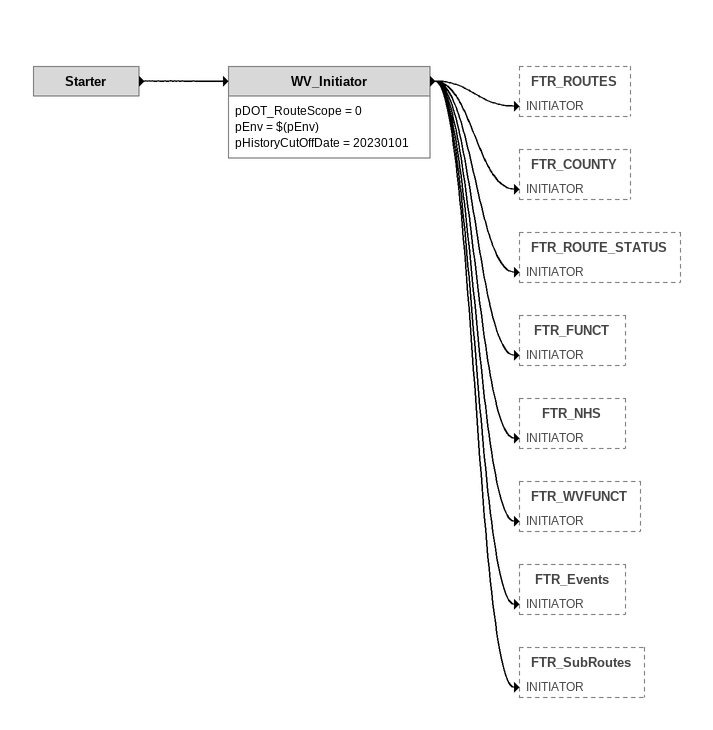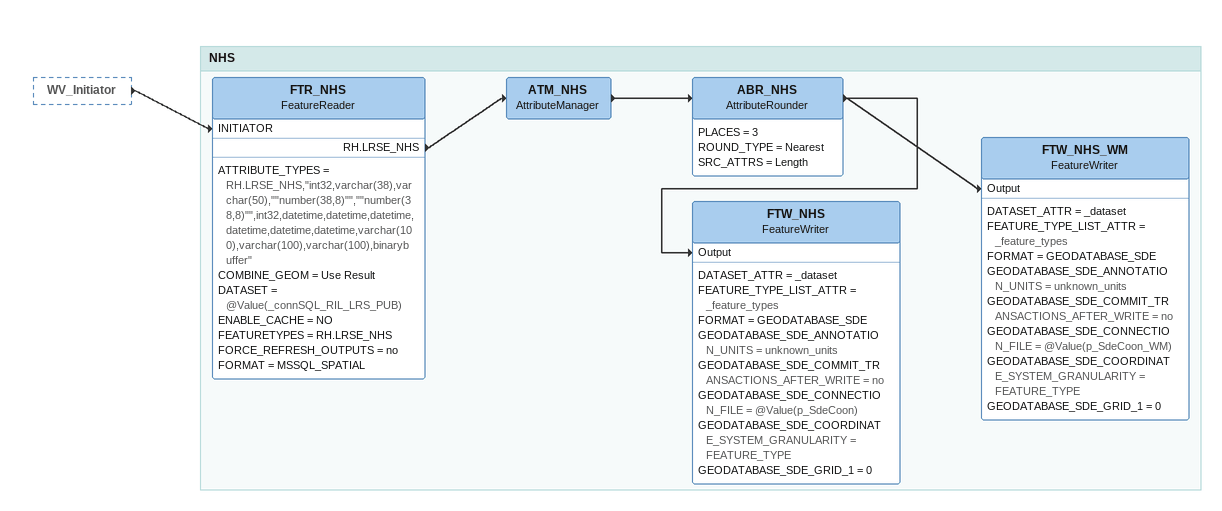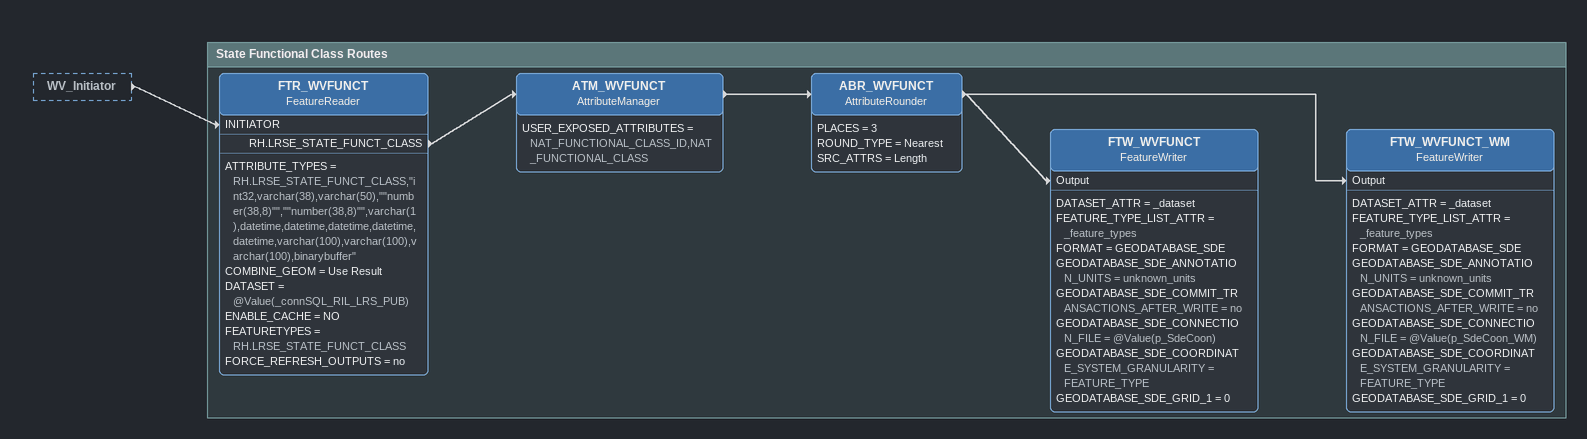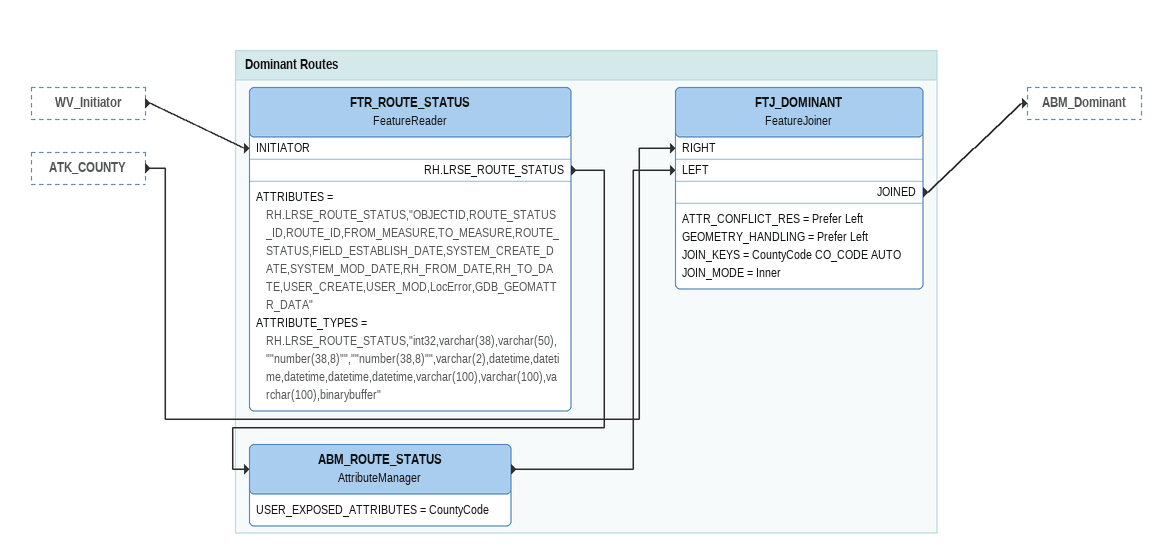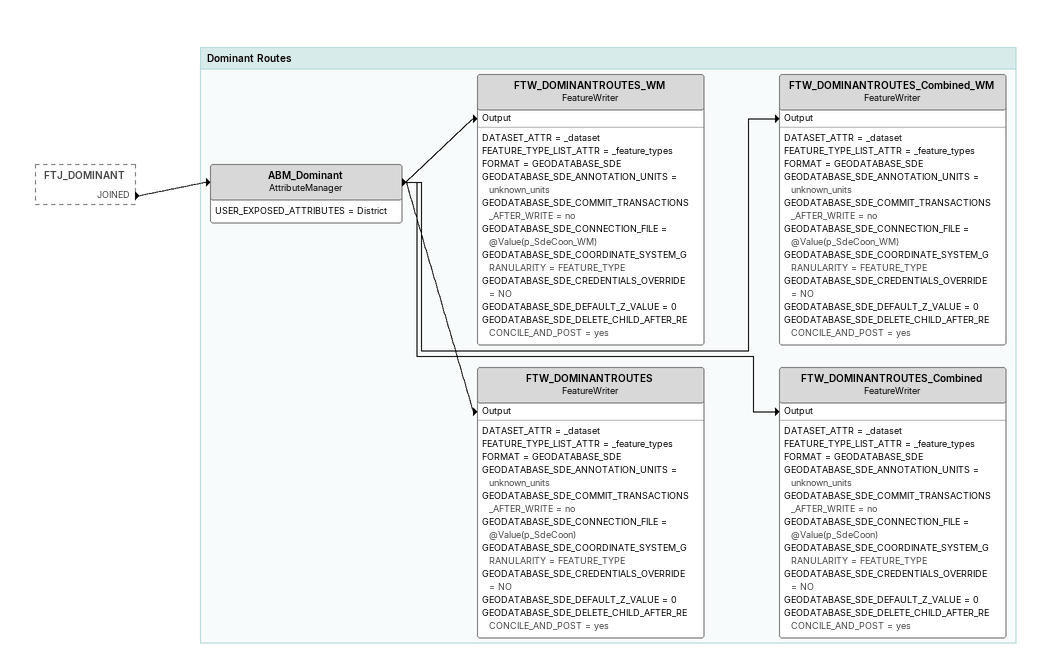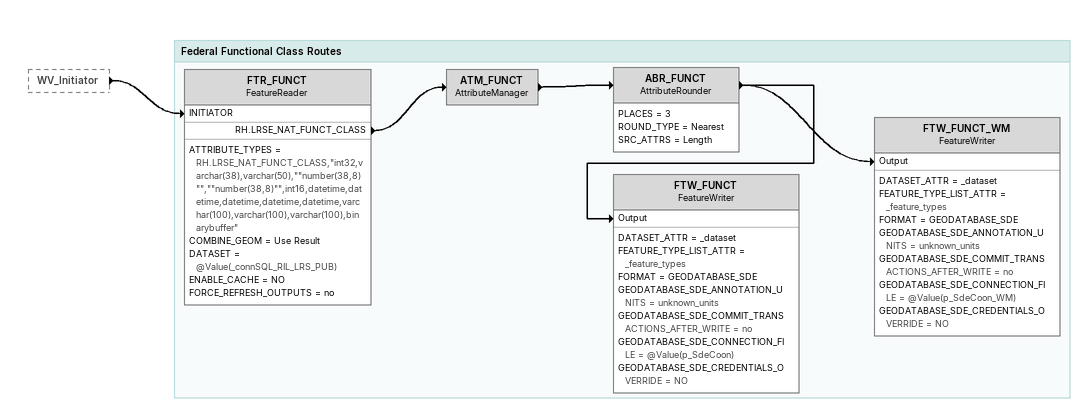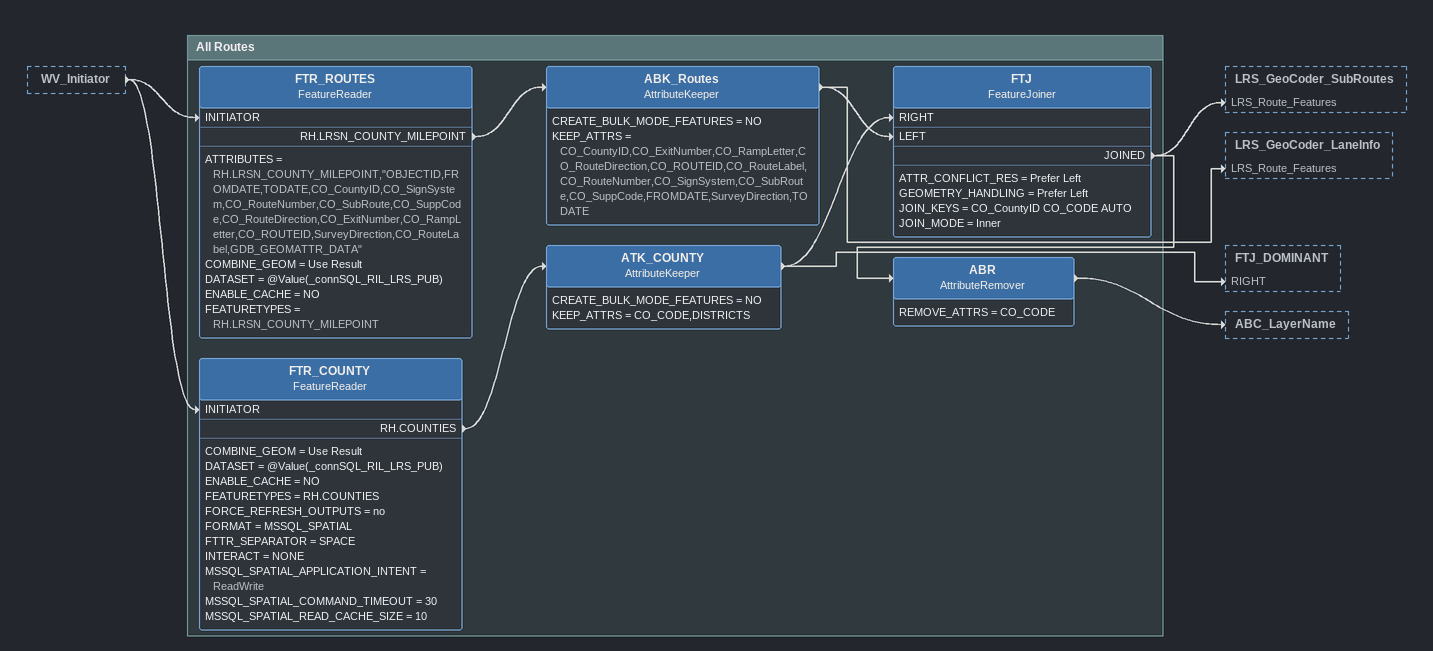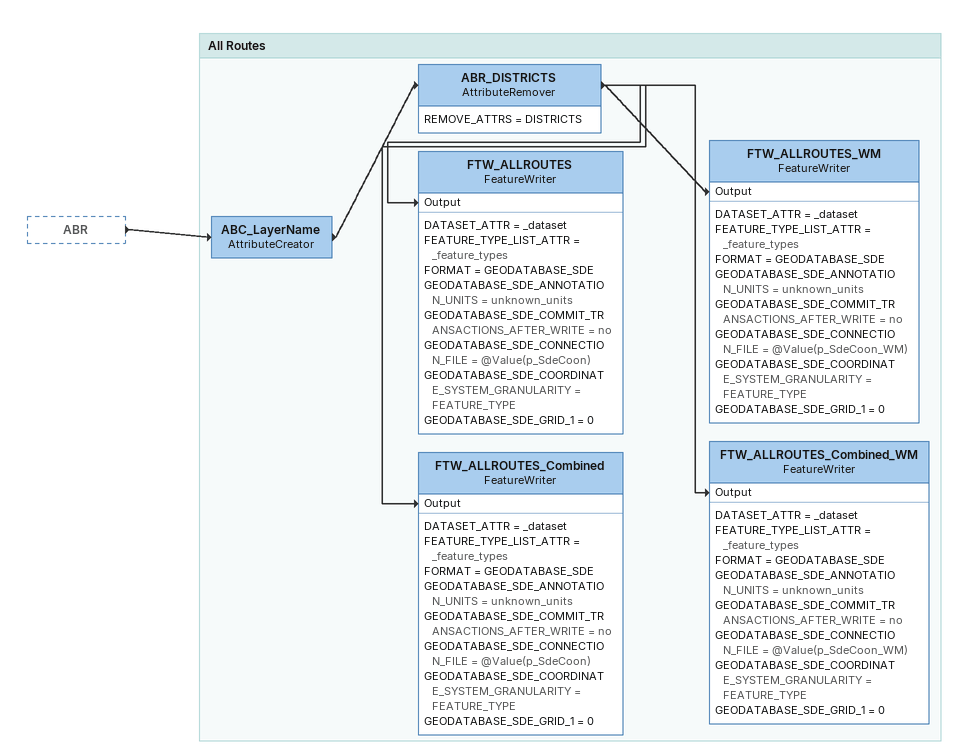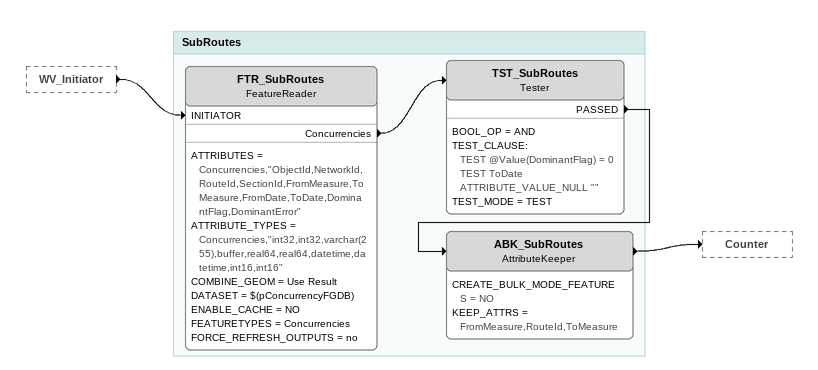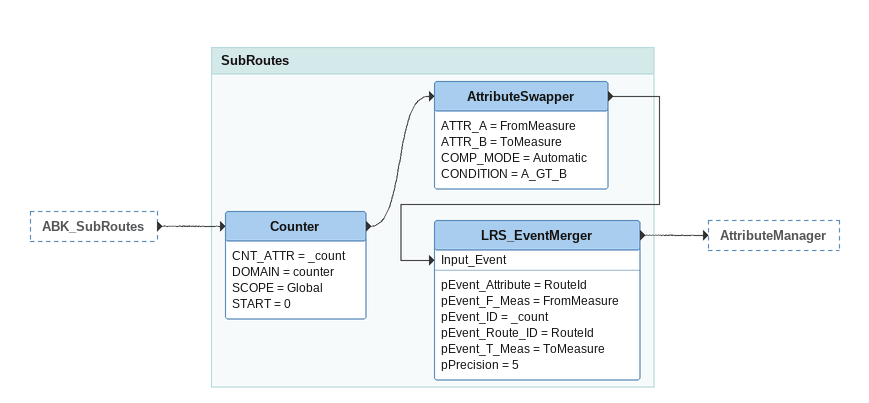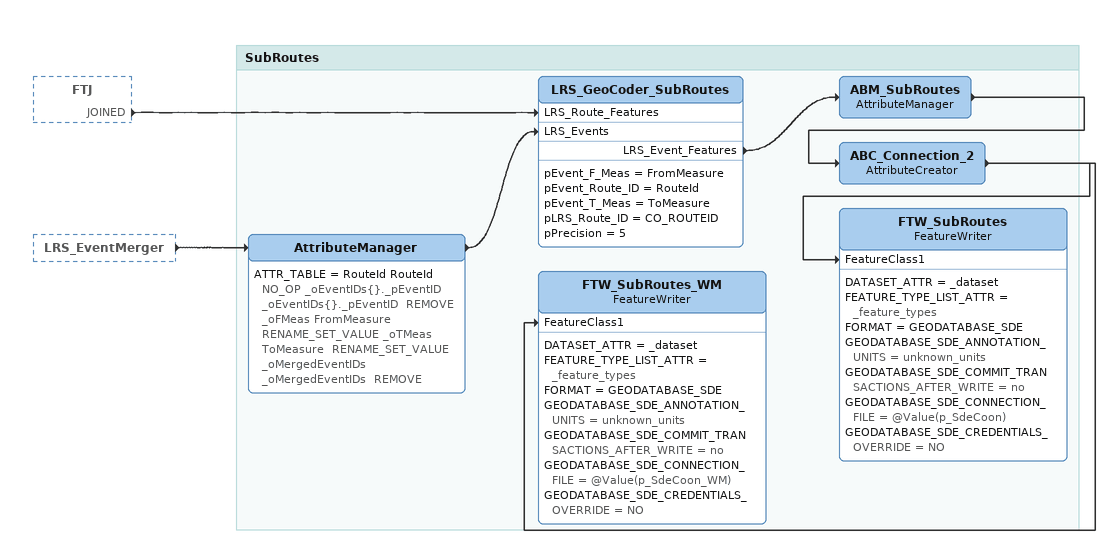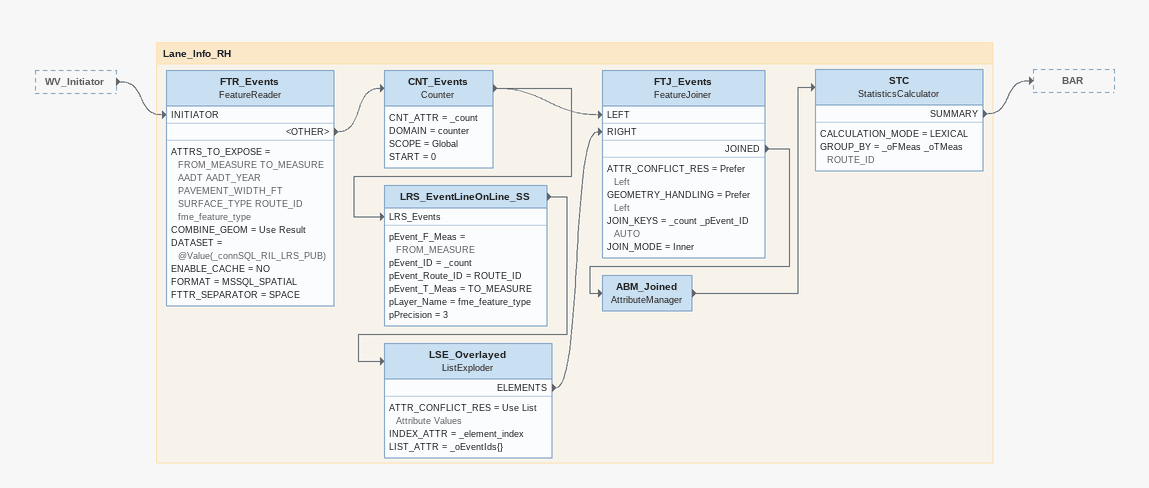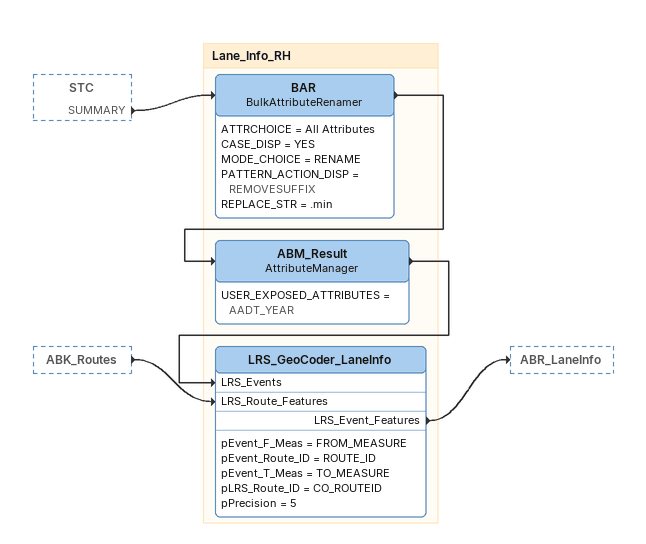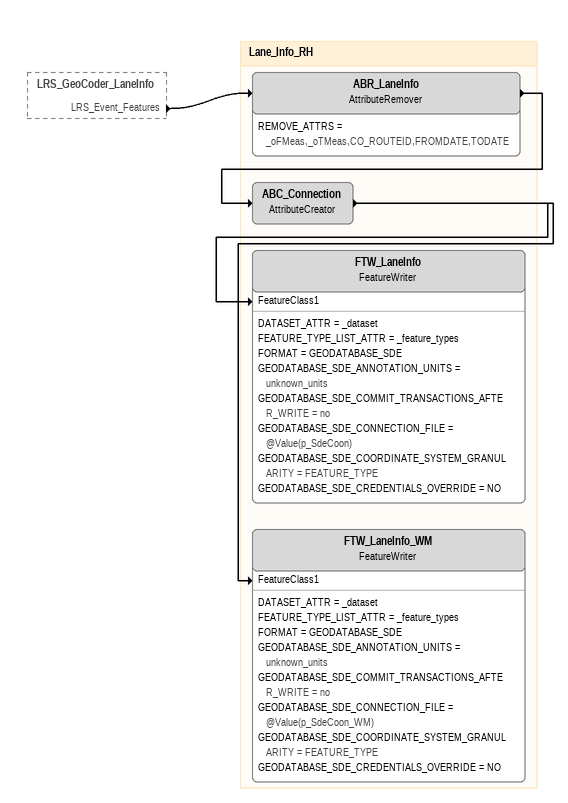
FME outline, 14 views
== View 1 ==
Starter
    -> WV_Initiator
WV_Initiator
    pDOT_RouteScope = 0
    pEnv = $(pEnv)
    pHistoryCutOffDate = 20230101
    -> FTR_ROUTES [INITIATOR]
    -> FTR_COUNTY [INITIATOR]
    -> FTR_ROUTE_STATUS [INITIATOR]
    -> FTR_FUNCT [INITIATOR]
    -> FTR_NHS [INITIATOR]
    -> FTR_WVFUNCT [INITIATOR]
    -> FTR_Events [INITIATOR]
    -> FTR_SubRoutes [INITIATOR]

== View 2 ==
WV_Initiator [outside]
    -> FTR_NHS [INITIATOR]

Bookmark: NHS
FTR_NHS: FeatureReader
    ATTRIBUTE_TYPES = RH.LRSE_NHS,"int32,varchar(38),varchar(50),""number(38,8)"",""number(38,8)"",int32,datetime,datetime,datetime,datetime,datetime,datetime,varchar(100),varchar(100),varchar(100),binarybuffer"
    COMBINE_GEOM = Use Result
    DATASET = @Value(_connSQL_RIL_LRS_PUB)
    ENABLE_CACHE = NO
    FEATURETYPES = RH.LRSE_NHS
    FORCE_REFRESH_OUTPUTS = no
    FORMAT = MSSQL_SPATIAL
    RH.LRSE_NHS -> ATM_NHS
ATM_NHS: AttributeManager
    -> ABR_NHS
ABR_NHS: AttributeRounder
    PLACES = 3
    ROUND_TYPE = Nearest
    SRC_ATTRS = Length
    -> FTW_NHS [Output]
    -> FTW_NHS_WM [Output]
FTW_NHS: FeatureWriter
    DATASET_ATTR = _dataset
    FEATURE_TYPE_LIST_ATTR = _feature_types
    FORMAT = GEODATABASE_SDE
    GEODATABASE_SDE_ANNOTATION_UNITS = unknown_units
    GEODATABASE_SDE_COMMIT_TRANSACTIONS_AFTER_WRITE = no
    GEODATABASE_SDE_CONNECTION_FILE = @Value(p_SdeCoon)
    GEODATABASE_SDE_COORDINATE_SYSTEM_GRANULARITY = FEATURE_TYPE
    GEODATABASE_SDE_GRID_1 = 0
FTW_NHS_WM: FeatureWriter
    DATASET_ATTR = _dataset
    FEATURE_TYPE_LIST_ATTR = _feature_types
    FORMAT = GEODATABASE_SDE
    GEODATABASE_SDE_ANNOTATION_UNITS = unknown_units
    GEODATABASE_SDE_COMMIT_TRANSACTIONS_AFTER_WRITE = no
    GEODATABASE_SDE_CONNECTION_FILE = @Value(p_SdeCoon_WM)
    GEODATABASE_SDE_COORDINATE_SYSTEM_GRANULARITY = FEATURE_TYPE
    GEODATABASE_SDE_GRID_1 = 0

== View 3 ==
WV_Initiator [outside]
    -> FTR_WVFUNCT [INITIATOR]

Bookmark: State Functional Class Routes
FTR_WVFUNCT: FeatureReader
    ATTRIBUTE_TYPES = RH.LRSE_STATE_FUNCT_CLASS,"int32,varchar(38),varchar(50),""number(38,8)"",""number(38,8)"",varchar(1),datetime,datetime,datetime,datetime,datetime,varchar(100),varchar(100),varchar(100),binarybuffer"
    COMBINE_GEOM = Use Result
    DATASET = @Value(_connSQL_RIL_LRS_PUB)
    ENABLE_CACHE = NO
    FEATURETYPES = RH.LRSE_STATE_FUNCT_CLASS
    FORCE_REFRESH_OUTPUTS = no
    RH.LRSE_STATE_FUNCT_CLASS -> ATM_WVFUNCT
ATM_WVFUNCT: AttributeManager
    USER_EXPOSED_ATTRIBUTES = NAT_FUNCTIONAL_CLASS_ID,NAT_FUNCTIONAL_CLASS
    -> ABR_WVFUNCT
ABR_WVFUNCT: AttributeRounder
    PLACES = 3
    ROUND_TYPE = Nearest
    SRC_ATTRS = Length
    -> FTW_WVFUNCT [Output]
    -> FTW_WVFUNCT_WM [Output]
FTW_WVFUNCT: FeatureWriter
    DATASET_ATTR = _dataset
    FEATURE_TYPE_LIST_ATTR = _feature_types
    FORMAT = GEODATABASE_SDE
    GEODATABASE_SDE_ANNOTATION_UNITS = unknown_units
    GEODATABASE_SDE_COMMIT_TRANSACTIONS_AFTER_WRITE = no
    GEODATABASE_SDE_CONNECTION_FILE = @Value(p_SdeCoon)
    GEODATABASE_SDE_COORDINATE_SYSTEM_GRANULARITY = FEATURE_TYPE
    GEODATABASE_SDE_GRID_1 = 0
FTW_WVFUNCT_WM: FeatureWriter
    DATASET_ATTR = _dataset
    FEATURE_TYPE_LIST_ATTR = _feature_types
    FORMAT = GEODATABASE_SDE
    GEODATABASE_SDE_ANNOTATION_UNITS = unknown_units
    GEODATABASE_SDE_COMMIT_TRANSACTIONS_AFTER_WRITE = no
    GEODATABASE_SDE_CONNECTION_FILE = @Value(p_SdeCoon_WM)
    GEODATABASE_SDE_COORDINATE_SYSTEM_GRANULARITY = FEATURE_TYPE
    GEODATABASE_SDE_GRID_1 = 0

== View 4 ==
WV_Initiator [outside]
    -> FTR_ROUTE_STATUS [INITIATOR]
ATK_COUNTY [outside]
    -> FTJ_DOMINANT [RIGHT]

Bookmark: Dominant Routes
FTR_ROUTE_STATUS: FeatureReader
    ATTRIBUTES = RH.LRSE_ROUTE_STATUS,"OBJECTID,ROUTE_STATUS_ID,ROUTE_ID,FROM_MEASURE,TO_MEASURE,ROUTE_STATUS,FIELD_ESTABLISH_DATE,SYSTEM_CREATE_DATE,SYSTEM_MOD_DATE,RH_FROM_DATE,RH_TO_DATE,USER_CREATE,USER_MOD,LocError,GDB_GEOMATTR_DATA"
    ATTRIBUTE_TYPES = RH.LRSE_ROUTE_STATUS,"int32,varchar(38),varchar(50),""number(38,8)"",""number(38,8)"",varchar(2),datetime,datetime,datetime,datetime,datetime,varchar(100),varchar(100),varchar(100),binarybuffer"
    RH.LRSE_ROUTE_STATUS -> ABM_ROUTE_STATUS
ABM_ROUTE_STATUS: AttributeManager
    USER_EXPOSED_ATTRIBUTES = CountyCode
    -> FTJ_DOMINANT [LEFT]
FTJ_DOMINANT: FeatureJoiner
    ATTR_CONFLICT_RES = Prefer Left
    GEOMETRY_HANDLING = Prefer Left
    JOIN_KEYS = CountyCode CO_CODE AUTO
    JOIN_MODE = Inner
    JOINED -> ABM_Dominant

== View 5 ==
FTJ_DOMINANT [outside]
    JOINED -> ABM_Dominant

Bookmark: Dominant Routes
ABM_Dominant: AttributeManager
    USER_EXPOSED_ATTRIBUTES = District
    -> FTW_DOMINANTROUTES [Output]
    -> FTW_DOMINANTROUTES_Combined [Output]
    -> FTW_DOMINANTROUTES_WM [Output]
    -> FTW_DOMINANTROUTES_Combined_WM [Output]
FTW_DOMINANTROUTES_WM: FeatureWriter
    DATASET_ATTR = _dataset
    FEATURE_TYPE_LIST_ATTR = _feature_types
    FORMAT = GEODATABASE_SDE
    GEODATABASE_SDE_ANNOTATION_UNITS = unknown_units
    GEODATABASE_SDE_COMMIT_TRANSACTIONS_AFTER_WRITE = no
    GEODATABASE_SDE_CONNECTION_FILE = @Value(p_SdeCoon_WM)
    GEODATABASE_SDE_COORDINATE_SYSTEM_GRANULARITY = FEATURE_TYPE
    GEODATABASE_SDE_CREDENTIALS_OVERRIDE = NO
    GEODATABASE_SDE_DEFAULT_Z_VALUE = 0
    GEODATABASE_SDE_DELETE_CHILD_AFTER_RECONCILE_AND_POST = yes
FTW_DOMINANTROUTES_Combined_WM: FeatureWriter
    DATASET_ATTR = _dataset
    FEATURE_TYPE_LIST_ATTR = _feature_types
    FORMAT = GEODATABASE_SDE
    GEODATABASE_SDE_ANNOTATION_UNITS = unknown_units
    GEODATABASE_SDE_COMMIT_TRANSACTIONS_AFTER_WRITE = no
    GEODATABASE_SDE_CONNECTION_FILE = @Value(p_SdeCoon_WM)
    GEODATABASE_SDE_COORDINATE_SYSTEM_GRANULARITY = FEATURE_TYPE
    GEODATABASE_SDE_CREDENTIALS_OVERRIDE = NO
    GEODATABASE_SDE_DEFAULT_Z_VALUE = 0
    GEODATABASE_SDE_DELETE_CHILD_AFTER_RECONCILE_AND_POST = yes
FTW_DOMINANTROUTES: FeatureWriter
    DATASET_ATTR = _dataset
    FEATURE_TYPE_LIST_ATTR = _feature_types
    FORMAT = GEODATABASE_SDE
    GEODATABASE_SDE_ANNOTATION_UNITS = unknown_units
    GEODATABASE_SDE_COMMIT_TRANSACTIONS_AFTER_WRITE = no
    GEODATABASE_SDE_CONNECTION_FILE = @Value(p_SdeCoon)
    GEODATABASE_SDE_COORDINATE_SYSTEM_GRANULARITY = FEATURE_TYPE
    GEODATABASE_SDE_CREDENTIALS_OVERRIDE = NO
    GEODATABASE_SDE_DEFAULT_Z_VALUE = 0
    GEODATABASE_SDE_DELETE_CHILD_AFTER_RECONCILE_AND_POST = yes
FTW_DOMINANTROUTES_Combined: FeatureWriter
    DATASET_ATTR = _dataset
    FEATURE_TYPE_LIST_ATTR = _feature_types
    FORMAT = GEODATABASE_SDE
    GEODATABASE_SDE_ANNOTATION_UNITS = unknown_units
    GEODATABASE_SDE_COMMIT_TRANSACTIONS_AFTER_WRITE = no
    GEODATABASE_SDE_CONNECTION_FILE = @Value(p_SdeCoon)
    GEODATABASE_SDE_COORDINATE_SYSTEM_GRANULARITY = FEATURE_TYPE
    GEODATABASE_SDE_CREDENTIALS_OVERRIDE = NO
    GEODATABASE_SDE_DEFAULT_Z_VALUE = 0
    GEODATABASE_SDE_DELETE_CHILD_AFTER_RECONCILE_AND_POST = yes

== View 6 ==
WV_Initiator [outside]
    -> FTR_FUNCT [INITIATOR]

Bookmark: Federal Functional Class Routes
FTR_FUNCT: FeatureReader
    ATTRIBUTE_TYPES = RH.LRSE_NAT_FUNCT_CLASS,"int32,varchar(38),varchar(50),""number(38,8)"",""number(38,8)"",int16,datetime,datetime,datetime,datetime,datetime,varchar(100),varchar(100),varchar(100),binarybuffer"
    COMBINE_GEOM = Use Result
    DATASET = @Value(_connSQL_RIL_LRS_PUB)
    ENABLE_CACHE = NO
    FORCE_REFRESH_OUTPUTS = no
    RH.LRSE_NAT_FUNCT_CLASS -> ATM_FUNCT
ATM_FUNCT: AttributeManager
    -> ABR_FUNCT
ABR_FUNCT: AttributeRounder
    PLACES = 3
    ROUND_TYPE = Nearest
    SRC_ATTRS = Length
    -> FTW_FUNCT [Output]
    -> FTW_FUNCT_WM [Output]
FTW_FUNCT: FeatureWriter
    DATASET_ATTR = _dataset
    FEATURE_TYPE_LIST_ATTR = _feature_types
    FORMAT = GEODATABASE_SDE
    GEODATABASE_SDE_ANNOTATION_UNITS = unknown_units
    GEODATABASE_SDE_COMMIT_TRANSACTIONS_AFTER_WRITE = no
    GEODATABASE_SDE_CONNECTION_FILE = @Value(p_SdeCoon)
    GEODATABASE_SDE_CREDENTIALS_OVERRIDE = NO
FTW_FUNCT_WM: FeatureWriter
    DATASET_ATTR = _dataset
    FEATURE_TYPE_LIST_ATTR = _feature_types
    FORMAT = GEODATABASE_SDE
    GEODATABASE_SDE_ANNOTATION_UNITS = unknown_units
    GEODATABASE_SDE_COMMIT_TRANSACTIONS_AFTER_WRITE = no
    GEODATABASE_SDE_CONNECTION_FILE = @Value(p_SdeCoon_WM)
    GEODATABASE_SDE_CREDENTIALS_OVERRIDE = NO

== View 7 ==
WV_Initiator [outside]
    -> FTR_ROUTES [INITIATOR]
    -> FTR_COUNTY [INITIATOR]

Bookmark: All Routes
FTR_ROUTES: FeatureReader
    ATTRIBUTES = RH.LRSN_COUNTY_MILEPOINT,"OBJECTID,FROMDATE,TODATE,CO_CountyID,CO_SignSystem,CO_RouteNumber,CO_SubRoute,CO_SuppCode,CO_RouteDirection,CO_ExitNumber,CO_RampLetter,CO_ROUTEID,SurveyDirection,CO_RouteLabel,GDB_GEOMATTR_DATA"
    COMBINE_GEOM = Use Result
    DATASET = @Value(_connSQL_RIL_LRS_PUB)
    ENABLE_CACHE = NO
    FEATURETYPES = RH.LRSN_COUNTY_MILEPOINT
    RH.LRSN_COUNTY_MILEPOINT -> ABK_Routes
ABK_Routes: AttributeKeeper
    CREATE_BULK_MODE_FEATURES = NO
    KEEP_ATTRS = CO_CountyID,CO_ExitNumber,CO_RampLetter,CO_RouteDirection,CO_ROUTEID,CO_RouteLabel,CO_RouteNumber,CO_SignSystem,CO_SubRoute,CO_SuppCode,FROMDATE,SurveyDirection,TODATE
    -> FTJ [LEFT]
    -> LRS_GeoCoder_LaneInfo [LRS_Route_Features]
FTR_COUNTY: FeatureReader
    COMBINE_GEOM = Use Result
    DATASET = @Value(_connSQL_RIL_LRS_PUB)
    ENABLE_CACHE = NO
    FEATURETYPES = RH.COUNTIES
    FORCE_REFRESH_OUTPUTS = no
    FORMAT = MSSQL_SPATIAL
    FTTR_SEPARATOR = SPACE
    INTERACT = NONE
    MSSQL_SPATIAL_APPLICATION_INTENT = ReadWrite
    MSSQL_SPATIAL_COMMAND_TIMEOUT = 30
    MSSQL_SPATIAL_READ_CACHE_SIZE = 10
    RH.COUNTIES -> ATK_COUNTY
ATK_COUNTY: AttributeKeeper
    CREATE_BULK_MODE_FEATURES = NO
    KEEP_ATTRS = CO_CODE,DISTRICTS
    -> FTJ [RIGHT]
    -> FTJ_DOMINANT [RIGHT]
FTJ: FeatureJoiner
    ATTR_CONFLICT_RES = Prefer Left
    GEOMETRY_HANDLING = Prefer Left
    JOIN_KEYS = CO_CountyID CO_CODE AUTO
    JOIN_MODE = Inner
    JOINED -> ABR
    JOINED -> LRS_GeoCoder_SubRoutes [LRS_Route_Features]
ABR: AttributeRemover
    REMOVE_ATTRS = CO_CODE
    -> ABC_LayerName

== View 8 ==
ABR [outside]
    -> ABC_LayerName

Bookmark: All Routes
ABC_LayerName: AttributeCreator
    -> ABR_DISTRICTS
ABR_DISTRICTS: AttributeRemover
    REMOVE_ATTRS = DISTRICTS
    -> FTW_ALLROUTES [Output]
    -> FTW_ALLROUTES_Combined [Output]
    -> FTW_ALLROUTES_WM [Output]
    -> FTW_ALLROUTES_Combined_WM [Output]
FTW_ALLROUTES: FeatureWriter
    DATASET_ATTR = _dataset
    FEATURE_TYPE_LIST_ATTR = _feature_types
    FORMAT = GEODATABASE_SDE
    GEODATABASE_SDE_ANNOTATION_UNITS = unknown_units
    GEODATABASE_SDE_COMMIT_TRANSACTIONS_AFTER_WRITE = no
    GEODATABASE_SDE_CONNECTION_FILE = @Value(p_SdeCoon)
    GEODATABASE_SDE_COORDINATE_SYSTEM_GRANULARITY = FEATURE_TYPE
    GEODATABASE_SDE_GRID_1 = 0
FTW_ALLROUTES_WM: FeatureWriter
    DATASET_ATTR = _dataset
    FEATURE_TYPE_LIST_ATTR = _feature_types
    FORMAT = GEODATABASE_SDE
    GEODATABASE_SDE_ANNOTATION_UNITS = unknown_units
    GEODATABASE_SDE_COMMIT_TRANSACTIONS_AFTER_WRITE = no
    GEODATABASE_SDE_CONNECTION_FILE = @Value(p_SdeCoon_WM)
    GEODATABASE_SDE_COORDINATE_SYSTEM_GRANULARITY = FEATURE_TYPE
    GEODATABASE_SDE_GRID_1 = 0
FTW_ALLROUTES_Combined_WM: FeatureWriter
    DATASET_ATTR = _dataset
    FEATURE_TYPE_LIST_ATTR = _feature_types
    FORMAT = GEODATABASE_SDE
    GEODATABASE_SDE_ANNOTATION_UNITS = unknown_units
    GEODATABASE_SDE_COMMIT_TRANSACTIONS_AFTER_WRITE = no
    GEODATABASE_SDE_CONNECTION_FILE = @Value(p_SdeCoon_WM)
    GEODATABASE_SDE_COORDINATE_SYSTEM_GRANULARITY = FEATURE_TYPE
    GEODATABASE_SDE_GRID_1 = 0
FTW_ALLROUTES_Combined: FeatureWriter
    DATASET_ATTR = _dataset
    FEATURE_TYPE_LIST_ATTR = _feature_types
    FORMAT = GEODATABASE_SDE
    GEODATABASE_SDE_ANNOTATION_UNITS = unknown_units
    GEODATABASE_SDE_COMMIT_TRANSACTIONS_AFTER_WRITE = no
    GEODATABASE_SDE_CONNECTION_FILE = @Value(p_SdeCoon)
    GEODATABASE_SDE_COORDINATE_SYSTEM_GRANULARITY = FEATURE_TYPE
    GEODATABASE_SDE_GRID_1 = 0

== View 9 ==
WV_Initiator [outside]
    -> FTR_SubRoutes [INITIATOR]

Bookmark: SubRoutes
FTR_SubRoutes: FeatureReader
    ATTRIBUTES = Concurrencies,"ObjectId,NetworkId,RouteId,SectionId,FromMeasure,ToMeasure,FromDate,ToDate,DominantFlag,DominantError"
    ATTRIBUTE_TYPES = Concurrencies,"int32,int32,varchar(255),buffer,real64,real64,datetime,datetime,int16,int16"
    COMBINE_GEOM = Use Result
    DATASET = $(pConcurrencyFGDB)
    ENABLE_CACHE = NO
    FEATURETYPES = Concurrencies
    FORCE_REFRESH_OUTPUTS = no
    Concurrencies -> TST_SubRoutes
TST_SubRoutes: Tester
    BOOL_OP = AND
    TEST_CLAUSE:
      TEST @Value(DominantFlag) = 0
      TEST ToDate ATTRIBUTE_VALUE_NULL ""
    TEST_MODE = TEST
    PASSED -> ABK_SubRoutes
ABK_SubRoutes: AttributeKeeper
    CREATE_BULK_MODE_FEATURES = NO
    KEEP_ATTRS = FromMeasure,RouteId,ToMeasure
    -> Counter

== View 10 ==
ABK_SubRoutes [outside]
    -> Counter

Bookmark: SubRoutes
Counter
    CNT_ATTR = _count
    DOMAIN = counter
    SCOPE = Global
    START = 0
    -> AttributeSwapper
AttributeSwapper
    ATTR_A = FromMeasure
    ATTR_B = ToMeasure
    COMP_MODE = Automatic
    CONDITION = A_GT_B
    -> LRS_EventMerger [Input_Event]
LRS_EventMerger
    pEvent_Attribute = RouteId
    pEvent_F_Meas = FromMeasure
    pEvent_ID = _count
    pEvent_Route_ID = RouteId
    pEvent_T_Meas = ToMeasure
    pPrecision = 5
    -> AttributeManager

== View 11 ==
FTJ [outside]
    JOINED -> LRS_GeoCoder_SubRoutes [LRS_Route_Features]
LRS_EventMerger [outside]
    -> AttributeManager

Bookmark: SubRoutes
AttributeManager
    ATTR_TABLE = RouteId RouteId  NO_OP _oEventIDs{}._pEventID _oEventIDs{}._pEventID  REMOVE _oFMeas FromMeasure  RENAME_SET_VALUE _oTMeas ToMeasure  RENAME_SET_VALUE _oMergedEventIDs _oMergedEventIDs  REMOVE
    -> LRS_GeoCoder_SubRoutes [LRS_Events]
LRS_GeoCoder_SubRoutes
    pEvent_F_Meas = FromMeasure
    pEvent_Route_ID = RouteId
    pEvent_T_Meas = ToMeasure
    pLRS_Route_ID = CO_ROUTEID
    pPrecision = 5
    LRS_Event_Features -> ABM_SubRoutes
ABM_SubRoutes: AttributeManager
    -> ABC_Connection_2
ABC_Connection_2: AttributeCreator
    -> FTW_SubRoutes [FeatureClass1]
    -> FTW_SubRoutes_WM [FeatureClass1]
FTW_SubRoutes_WM: FeatureWriter
    DATASET_ATTR = _dataset
    FEATURE_TYPE_LIST_ATTR = _feature_types
    FORMAT = GEODATABASE_SDE
    GEODATABASE_SDE_ANNOTATION_UNITS = unknown_units
    GEODATABASE_SDE_COMMIT_TRANSACTIONS_AFTER_WRITE = no
    GEODATABASE_SDE_CONNECTION_FILE = @Value(p_SdeCoon_WM)
    GEODATABASE_SDE_CREDENTIALS_OVERRIDE = NO
FTW_SubRoutes: FeatureWriter
    DATASET_ATTR = _dataset
    FEATURE_TYPE_LIST_ATTR = _feature_types
    FORMAT = GEODATABASE_SDE
    GEODATABASE_SDE_ANNOTATION_UNITS = unknown_units
    GEODATABASE_SDE_COMMIT_TRANSACTIONS_AFTER_WRITE = no
    GEODATABASE_SDE_CONNECTION_FILE = @Value(p_SdeCoon)
    GEODATABASE_SDE_CREDENTIALS_OVERRIDE = NO

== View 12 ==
WV_Initiator [outside]
    -> FTR_Events [INITIATOR]

Bookmark: Lane_Info_RH
FTR_Events: FeatureReader
    ATTRS_TO_EXPOSE = FROM_MEASURE TO_MEASURE AADT AADT_YEAR PAVEMENT_WIDTH_FT SURFACE_TYPE ROUTE_ID fme_feature_type
    COMBINE_GEOM = Use Result
    DATASET = @Value(_connSQL_RIL_LRS_PUB)
    ENABLE_CACHE = NO
    FORMAT = MSSQL_SPATIAL
    FTTR_SEPARATOR = SPACE
    <OTHER> -> CNT_Events
CNT_Events: Counter
    CNT_ATTR = _count
    DOMAIN = counter
    SCOPE = Global
    START = 0
    -> LRS_EventLineOnLine_SS [LRS_Events]
    -> FTJ_Events [LEFT]
LRS_EventLineOnLine_SS
    pEvent_F_Meas = FROM_MEASURE
    pEvent_ID = _count
    pEvent_Route_ID = ROUTE_ID
    pEvent_T_Meas = TO_MEASURE
    pLayer_Name = fme_feature_type
    pPrecision = 3
    -> LSE_Overlayed
LSE_Overlayed: ListExploder
    ATTR_CONFLICT_RES = Use List Attribute Values
    INDEX_ATTR = _element_index
    LIST_ATTR = _oEventIds{}
    ELEMENTS -> FTJ_Events [RIGHT]
FTJ_Events: FeatureJoiner
    ATTR_CONFLICT_RES = Prefer Left
    GEOMETRY_HANDLING = Prefer Left
    JOIN_KEYS = _count _pEvent_ID AUTO
    JOIN_MODE = Inner
    JOINED -> ABM_Joined
ABM_Joined: AttributeManager
    -> STC
STC: StatisticsCalculator
    CALCULATION_MODE = LEXICAL
    GROUP_BY = _oFMeas _oTMeas ROUTE_ID
    SUMMARY -> BAR

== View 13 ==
STC [outside]
    SUMMARY -> BAR
ABK_Routes [outside]
    -> LRS_GeoCoder_LaneInfo [LRS_Route_Features]

Bookmark: Lane_Info_RH
BAR: BulkAttributeRenamer
    ATTRCHOICE = All Attributes
    CASE_DISP = YES
    MODE_CHOICE = RENAME
    PATTERN_ACTION_DISP = REMOVESUFFIX
    REPLACE_STR = .min
    -> ABM_Result
ABM_Result: AttributeManager
    USER_EXPOSED_ATTRIBUTES = AADT_YEAR
    -> LRS_GeoCoder_LaneInfo [LRS_Events]
LRS_GeoCoder_LaneInfo
    pEvent_F_Meas = FROM_MEASURE
    pEvent_Route_ID = ROUTE_ID
    pEvent_T_Meas = TO_MEASURE
    pLRS_Route_ID = CO_ROUTEID
    pPrecision = 5
    LRS_Event_Features -> ABR_LaneInfo

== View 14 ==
LRS_GeoCoder_LaneInfo [outside]
    LRS_Event_Features -> ABR_LaneInfo

Bookmark: Lane_Info_RH
ABR_LaneInfo: AttributeRemover
    REMOVE_ATTRS = _oFMeas,_oTMeas,CO_ROUTEID,FROMDATE,TODATE
    -> ABC_Connection
ABC_Connection: AttributeCreator
    -> FTW_LaneInfo [FeatureClass1]
    -> FTW_LaneInfo_WM [FeatureClass1]
FTW_LaneInfo: FeatureWriter
    DATASET_ATTR = _dataset
    FEATURE_TYPE_LIST_ATTR = _feature_types
    FORMAT = GEODATABASE_SDE
    GEODATABASE_SDE_ANNOTATION_UNITS = unknown_units
    GEODATABASE_SDE_COMMIT_TRANSACTIONS_AFTER_WRITE = no
    GEODATABASE_SDE_CONNECTION_FILE = @Value(p_SdeCoon)
    GEODATABASE_SDE_COORDINATE_SYSTEM_GRANULARITY = FEATURE_TYPE
    GEODATABASE_SDE_CREDENTIALS_OVERRIDE = NO
FTW_LaneInfo_WM: FeatureWriter
    DATASET_ATTR = _dataset
    FEATURE_TYPE_LIST_ATTR = _feature_types
    FORMAT = GEODATABASE_SDE
    GEODATABASE_SDE_ANNOTATION_UNITS = unknown_units
    GEODATABASE_SDE_COMMIT_TRANSACTIONS_AFTER_WRITE = no
    GEODATABASE_SDE_CONNECTION_FILE = @Value(p_SdeCoon_WM)
    GEODATABASE_SDE_COORDINATE_SYSTEM_GRANULARITY = FEATURE_TYPE
    GEODATABASE_SDE_CREDENTIALS_OVERRIDE = NO
